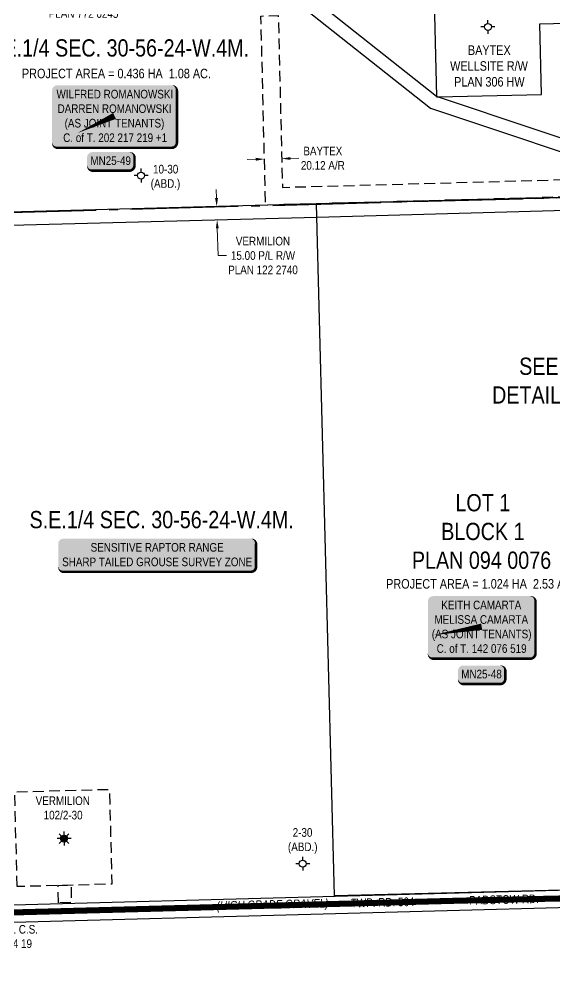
# Model space of a CAD drawing. Extents: x 88833 to 97610, y 5963373 to 5974710.
# Drawn here: x 94822 to 95444, y 5966648 to 5967761 of the extents above; entities that cross this region are included whole.
import ezdxf
from ezdxf.enums import TextEntityAlignment as Align

# ---------------------------------------------------------------- set-up
doc = ezdxf.new("R2010")
doc.units = 0
doc.header["$LTSCALE"] = 5
doc.header["$PDSIZE"] = 5
doc.linetypes.add('foc-ACCESSROAD', pattern=[3.75, 2.5, -1.25])
doc.linetypes.add('foc-QUARTERLINE', pattern=[33, 25, -3, 2, -3])
doc.layers.get('Defpoints').update_dxf_attribs({"color": 9})
for name, color, linetype in [('AS-OWNER', 7, 'Continuous'), ('AS-ROADS', 254, 'Continuous'), ('AS-WILDLIFE-BLOCK', 131, 'Continuous'), ('C-SYMBOL', 7, 'Continuous'), ('DETAIL-T', 7, 'Continuous'), ('F-AR', 190, 'foc-ACCESSROAD'), ('F-RW', 190, 'Continuous'), ('F-WS', 190, 'foc-ACCESSROAD'), ('F-WS-S', 8, 'Continuous'), ('L-AREAREQUIRED', 7, 'Continuous'), ('L-MON', 1, 'Continuous'), ('L-QSEC', 8, 'foc-QUARTERLINE'), ('L-ROAD-T', 7, 'Continuous'), ('L-SEC', 7, 'Continuous'), ('L-TITLEDB', 4, 'Continuous'), ('P-APEX RECON-LINE LIST', 240, 'Continuous')]:
    doc.layers.add(name, color=color, linetype=linetype)
for name, color, linetype, lineweight in [('F-AR-T', 190, 'Continuous', 9), ('F-RW-T', 190, 'Continuous', 9), ('F-WS-T', 190, 'Continuous', 9), ('T-TEXT', 48, 'Continuous', 18)]:
    doc.layers.add(name, color=color, linetype=linetype, lineweight=lineweight)
doc.styles.add('100L', font='ARIALN.TTF', dxfattribs={"height": 10})
doc.styles.add('175L', font='ARIALN.TTF', dxfattribs={"height": 2})
doc.styles.add('80', font='ARIALN.TTF', dxfattribs={"height": 10})
doc.styles.add('80CG', font='ARIALN.TTF', dxfattribs={"height": 10})
doc.styles.add('80L', font='ARIALN.TTF', dxfattribs={"height": 10})
doc.styles.add('80LS', font='ARIALNI.TTF', dxfattribs={"height": 10})
doc.dimstyles.new('Compass 5 000', dxfattribs={"dimscale": 5, "dimtxt": 9, "dimasz": 2, "dimexe": 0.2, "dimexo": 0.0625, "dimgap": 0.5, "dimtad": 0, "dimtih": 1, "dimtoh": 1, "dimzin": 0, "dimdsep": 46, "dimtxsty": '80CG', "dimcen": 0.1, "dimse1": 1, "dimse2": 1, "dimclrd": 256, "dimclrt": 256, "dimaunit": 1, "dimadec": 4, "dimazin": 0, "dimtfac": 0.06, "dimtofl": 0, "dimtmove": 0, "dimatfit": 1, "dimfxl": 0.2, "dimtolj": 1, "dimtzin": 0, "dimlwd": -1, "dimarcsym": 0})

# ---------------------------------------------------------------- blocks, each defined once
blk = doc.blocks.new('*D416')
at = {"layer": 'Defpoints', "color": 0, "transparency": 16777216}
for p in [(94913.7, 5967835), (94913.4, 5967819.7), (94949.3, 5967819.1)]:
    blk.add_point(p, dxfattribs=at)
at = {"layer": 'F-RW-T', "transparency": 16777216}
for p, q in [((94949.7, 5967844.4), (94949.9, 5967854.4)), ((94949.1, 5967809.1), (94948.7, 5967783.7)), ((94948.7, 5967783.7), (94938.7, 5967783.7))]:
    blk.add_line(p, q, dxfattribs=at)
for points in [[(94948.1, 5967844.4), (94951.4, 5967844.4), (94949.6, 5967834.4)], [(94947.5, 5967809.1), (94950.8, 5967809.1), (94949.3, 5967819.1)]]:
    blk.add_solid(points, dxfattribs=at)
at = {"layer": 'F-RW-T', "transparency": 16777216, "insert": (94896.4, 5967783.7), "char_height": 10, "attachment_point": 5, "style": '80CG'}
blk.add_mtext('\\A1;BAYTEX\\P15.24 P/L R/W\\PPLAN 772 0245', dxfattribs=at)
blk = doc.blocks.new('*D417')
at = {"layer": 'Defpoints', "color": 0, "transparency": 16777216}
for p in [(95131.8, 5967789.8), (95258.5, 5967708.7), (95249.2, 5967696.9)]:
    blk.add_point(p, dxfattribs=at)
at = {"layer": 'F-RW-T', "transparency": 16777216}
for p, q in [((95147.3, 5967809.4), (95169.1, 5967836.9)), ((95169.1, 5967836.9), (95179.1, 5967836.9)), ((95125.6, 5967782), (95119.4, 5967774.1))]:
    blk.add_line(p, q, dxfattribs=at)
for points in [[(95146, 5967810.4), (95148.6, 5967808.4), (95141.1, 5967801.6)], [(95124.3, 5967783), (95126.9, 5967780.9), (95131.8, 5967789.8)]]:
    blk.add_solid(points, dxfattribs=at)
at = {"layer": 'F-RW-T', "transparency": 16777216, "insert": (95243, 5967836.9), "char_height": 10, "attachment_point": 5, "style": '80CG'}
blk.add_mtext('\\A1;BAYTEX\\P15.00 WATERLINE R/W\\PPLAN 872 1652', dxfattribs=at)
blk = doc.blocks.new('*D430')
at = {"layer": 'Defpoints', "color": 0, "transparency": 16777216}
for p in [(94999.6, 5967541.6), (95000, 5967526.5), (95051.5, 5967527.9)]:
    blk.add_point(p, dxfattribs=at)
at = {"layer": 'F-RW-T', "transparency": 16777216}
for p, q in [((95050.8, 5967553), (95050.5, 5967563)), ((95051.7, 5967517.9), (95052.6, 5967486.3)), ((95052.6, 5967486.3), (95062.6, 5967486.3))]:
    blk.add_line(p, q, dxfattribs=at)
for points in [[(95052.5, 5967553.1), (95049.1, 5967553), (95051.1, 5967543)], [(95053.4, 5967518), (95050.1, 5967517.9), (95051.5, 5967527.9)]]:
    blk.add_solid(points, dxfattribs=at)
at = {"layer": 'F-RW-T', "transparency": 16777216, "insert": (95104.8, 5967486.3), "char_height": 10, "attachment_point": 5, "style": '80CG'}
blk.add_mtext('\\A1;VERMILION\\P15.00 P/L R/W\\PPLAN 122 2740', dxfattribs=at)
blk = doc.blocks.new('GABD')
for p, q in [((-0.81, 0), (-1.62, 0)), ((0, 0.81), (0, 1.62)), ((1.62, 0), (0.81, 0)), ((0, -0.81), (0, -1.62))]:
    blk.add_line(p, q)
blk.add_circle((0, 0), 0.8)
blk = doc.blocks.new('GAS')
h = blk.add_hatch(color=255)
h.dxf.hatch_style = 1
edge = h.paths.add_edge_path()
edge.add_arc((0, 0), 0.9, 0, 360)
for p, q in [((-0.81, 0), (-1.62, 0)), ((-0.57, 0.57), (-1.14, 1.14)), ((0, 0.81), (0, 1.62)), ((0.57, 0.57), (1.14, 1.14)), ((1.62, 0), (0.81, 0)), ((-0.57, -0.57), (-1.14, -1.14)), ((0, -0.81), (0, -1.62)), ((1.14, -1.14), (0.57, -0.57))]:
    blk.add_line(p, q)
blk.add_circle((0, 0), 0.8)
blk = doc.blocks.new('*D446')
at = {"layer": 'Defpoints', "color": 0, "transparency": 16777216}
for p in [(95106.6, 5967592.7), (95126.6, 5967598.7), (95126.7, 5967593.1)]:
    blk.add_point(p, dxfattribs=at)
at = {"layer": 'F-AR-T', "transparency": 16777216}
for p, q in [((95096.5, 5967598), (95086.5, 5967597.8)), ((95136.6, 5967599), (95146.6, 5967599.2))]:
    blk.add_line(p, q, dxfattribs=at)
for points in [[(95096.4, 5967599.7), (95096.5, 5967596.3), (95106.5, 5967598.2)], [(95136.5, 5967600.6), (95136.6, 5967597.3), (95126.6, 5967598.7)]]:
    blk.add_solid(points, dxfattribs=at)
at = {"layer": 'F-AR-T', "transparency": 16777216, "insert": (95174.3, 5967599.2), "char_height": 10, "attachment_point": 5, "style": '80CG'}
blk.add_mtext('\\A1;BAYTEX\\P20.12 A/R', dxfattribs=at)
blk = doc.blocks.new('*U452')
at = {"true_color": 0xffffa8}
h = blk.add_hatch(color=51, dxfattribs=at)
edge = h.paths.add_edge_path()
edge.add_line((-21.5, -11.5), (21.5, -11.5))
edge.add_arc((21.5, -5.5), 6, 270, 360)
edge.add_line((27.5, -5.5), (27.5, 4))
edge.add_arc((21.5, 4), 6, 0, 90)
edge.add_line((21.5, 10), (-21.5, 10))
edge.add_arc((-21.5, 4), 6, 90, 180)
edge.add_line((-27.5, 4), (-27.5, -5.5))
edge.add_arc((-21.5, -5.5), 6, 180, 270)
at = {"color": 240, "flags": 128}
blk.add_lwpolyline([(-21.5, -11.5, 3, 3, 0), (21.5, -11.5, 3, 3, 0.414214), (27.5, -5.5, 3, 3, 0), (27.5, 4, 3, 0, 0.414214), (21.5, 10, 0, 0, 0), (-21.5, 10, 0, 0, 0.414214), (-27.5, 4, 0, 0, 0), (-27.5, -5.5, 0, 3, 0.414214)], format="xyseb", close=True, dxfattribs=at)
for points in [[(-24.7, -8.4, 0, 10, 0), (0, 0, 5, 5, 0)], [(21, -6.9, 0, 10, 0), (0, 0, 5, 5, 0)]]:
    blk.add_lwpolyline(points, format="xyseb", dxfattribs=at)
at = {"color": 4, "style": '80'}
blk.add_attdef('OTHER_001', (-14.7, -5), '', height=10, dxfattribs=at)
blk = doc.blocks.new('*U469')
h = blk.add_hatch(color=59)
edge = h.paths.add_edge_path()
edge.add_line((-66.5, -37), (66.5, -37))
edge.add_arc((66.5, -31), 6, 270, 360)
edge.add_line((72.5, -31), (72.5, 29.5))
edge.add_arc((66.5, 29.5), 6, 0, 90)
edge.add_line((66.5, 35.5), (-66.5, 35.5))
edge.add_arc((-66.5, 29.5), 6, 90, 180)
edge.add_line((-72.5, 29.5), (-72.5, -31))
edge.add_arc((-66.5, -31), 6, 180, 270)
at = {"color": 1, "flags": 128}
blk.add_lwpolyline([(-66.5, -37, 3, 3, 0), (66.5, -37, 3, 3, 0.414214), (72.5, -31, 3, 3, 0), (72.5, 29.5, 3, 0, 0.414214), (66.5, 35.5, 0, 0, 0), (-66.5, 35.5, 0, 0, 0.414214), (-72.5, 29.5, 0, 0, 0), (-72.5, -31, 0, 3, 0.414214)], format="xyseb", close=True, dxfattribs=at)
blk.add_lwpolyline([(-43.2, -20, 0, 7.5, 0), (0, 0, 0, 0, 0)], format="xyseb", dxfattribs=at)
at = {"color": 1, "style": '80'}
blk.add_attdef('ENTER_TEXT_001', (-36, -5), '', height=10, dxfattribs=at)
blk = doc.blocks.new('*U489')
h = blk.add_hatch(color=59)
edge = h.paths.add_edge_path()
edge.add_line((-56.5, -37), (56.5, -37))
edge.add_arc((56.5, -31), 6, 270, 360)
edge.add_line((62.5, -31), (62.5, 29.5))
edge.add_arc((56.5, 29.5), 6, 0, 90)
edge.add_line((56.5, 35.5), (-56.5, 35.5))
edge.add_arc((-56.5, 29.5), 6, 90, 180)
edge.add_line((-62.5, 29.5), (-62.5, -31))
edge.add_arc((-56.5, -31), 6, 180, 270)
at = {"color": 1, "flags": 128}
blk.add_lwpolyline([(-56.5, -37, 3, 3, 0), (56.5, -37, 3, 3, 0.414214), (62.5, -31, 3, 3, 0), (62.5, 29.5, 3, 0, 0.414214), (56.5, 35.5, 0, 0, 0), (-56.5, 35.5, 0, 0, 0.414214), (-62.5, 29.5, 0, 0, 0), (-62.5, -31, 0, 3, 0.414214)], format="xyseb", close=True, dxfattribs=at)
blk.add_lwpolyline([(-56, -9.7, 0, 7.5, 0), (0, 0, 0, 0, 0)], format="xyseb", dxfattribs=at)
at = {"color": 1, "style": '80'}
blk.add_attdef('ENTER_TEXT_001', (-36, -5), '', height=10, dxfattribs=at)
blk = doc.blocks.new('*U851')
h = blk.add_hatch(color=255)
edge = h.paths.add_edge_path()
edge.add_line((-109, -20), (109, -20))
edge.add_arc((109, -14), 6, 270, 360)
edge.add_line((115, -14), (115, 12.5))
edge.add_arc((109, 12.5), 6, 0, 90)
edge.add_line((109, 18.5), (-109, 18.5))
edge.add_arc((-109, 12.5), 6, 90, 180)
edge.add_line((-115, 12.5), (-115, -14))
edge.add_arc((-109, -14), 6, 180, 270)
at = {"color": 131, "flags": 128}
blk.add_lwpolyline([(-109, -20, 3, 3, 0), (109, -20, 3, 3, 0.414214), (115, -14, 3, 3, 0), (115, 12.5, 3, 0, 0.414214), (109, 18.5, 0, 0, 0), (-109, 18.5, 0, 0, 0.414214), (-115, 12.5, 0, 0, 0), (-115, -14, 0, 3, 0.414214)], format="xyseb", close=True, dxfattribs=at)
at = {"color": 131, "style": '80'}
blk.add_attdef('ENTER_TEXT_001', (-36, -5), '', height=10, dxfattribs=at)

msp = doc.modelspace()

# ---------------------------------------------------------------- linework, layer by layer
at = {"layer": 'AS-ROADS', "const_width": 7, "flags": 128}
msp.add_lwpolyline([(91418.837, 5966651.955), (92511.445, 5966676.672), (93926.394, 5966700.919), (94596.07, 5966718.552), (95333.702, 5966737.982), (96171.533, 5966756.094), (97341.017, 5966780.932)], dxfattribs=at)
at = {"layer": 'F-AR', "flags": 128}
msp.add_lwpolyline([(95572.684, 5967557.463), (95107.759, 5967544.789), (95102.459, 5967764.181), (95122.574, 5967764.667), (95127.386, 5967565.452), (95572.211, 5967577.578)], dxfattribs=at)
msp.add_lwpolyline([(94867.349, 5966735.299), (94866.817, 5966755.502), (94881.812, 5966755.897), (94882.344, 5966735.694)], close=True, dxfattribs=at)
at = {"layer": 'F-RW', "flags": 128}
for points in [[(95306.378, 5967670.776), (95107.952, 5967827.821), (95106.99, 5967828.582), (95103.056, 5967831.699), (95101.05, 5967833.458), (95091.675, 5967821.575), (95299.167, 5967657.372), (95540.346, 5967576.782), (95572.211, 5967577.578), (95571.856, 5967592.648), (95542.549, 5967591.88)], [(95572.983, 5967544.767), (95474.998, 5967542.016), (95463.085, 5967553.986), (95167.107, 5967546.407), (94767.169, 5967535.502), (94571.176, 5967530.177), (94004.008, 5967514.769), (93961.676, 5967513.619), (93961.991, 5967498.599), (94767.495, 5967520.269), (95167.502, 5967531.03), (95457.027, 5967538.819), (95468.918, 5967526.87), (95573.336, 5967529.781)]]:
    msp.add_lwpolyline(points, close=True, dxfattribs=at)
at = {"layer": 'F-RW', "linetype": 'Continuous', "flags": 128}
msp.add_lwpolyline([(95567.478, 5967778.886), (95425.695, 5967775.106), (95424.663, 5967816.005), (95302.713, 5967813.201), (95306.378, 5967670.776), (95306.39, 5967670.292), (95307.73, 5967670.322), (95428.27, 5967673.007), (95426.203, 5967754.961), (95567.952, 5967758.729)], close=True, dxfattribs=at)
at = {"layer": 'F-WS', "flags": 128}
msp.add_lwpolyline([(94819.333, 5966754.251), (94816.436, 5966864.213), (94926.398, 5966867.11), (94929.295, 5966757.148), (94866.817, 5966755.502)], close=True, dxfattribs=at)
at = {"layer": 'L-QSEC', "flags": 128}
msp.add_lwpolyline([(93961.562, 5967513.639), (95572.702, 5967556.687)], dxfattribs=at)
at = {"layer": 'L-SEC', "flags": 128}
for points in [[(95591.633, 5966753.79), (94785.059, 5966731.981)], [(95592.107, 5966733.691), (94785.602, 5966711.884)]]:
    msp.add_lwpolyline(points, dxfattribs=at)
at = {"layer": 'L-TITLEDB', "flags": 128}
msp.add_lwpolyline([(95187.758, 5966743.659), (95167.107, 5967546.407), (95572.702, 5967556.687), (95591.633, 5966753.79)], close=True, dxfattribs=at)

# ---------------------------------------------------------------- block references
at = {"layer": 'AS-OWNER', "color": 5}
ref = msp.add_blockref('*U469', (94932.334, 5967648.307), dxfattribs=at)
ref.add_attrib('ENTER_TEXT_001', 'WILFRED ROMANOWSKI', (94864.984, 5967668.57), dxfattribs={"layer": '0', "color": 1, "height": 10, "style": '80'})
ref.add_attrib('ENTER_TEXT_002', 'DARREN ROMANOWSKI', (94866.229, 5967651.726), dxfattribs={"layer": '0', "color": 1, "height": 10, "style": '80'})
ref.add_attrib('ENTER_TEXT_003', '(AS JOINT TENANTS)', (94874.425, 5967634.882), dxfattribs={"layer": '0', "color": 1, "height": 10, "style": '80'})
ref.add_attrib('ENTER_TEXT_004', 'C. of T. 202 217 219 +1', (94872.767, 5967618.038), dxfattribs={"layer": '0', "color": 1, "height": 10, "style": '80'})
ref = msp.add_blockref('*U489', (95358.772, 5967055.71), dxfattribs=at)
ref.add_attrib('ENTER_TEXT_001', 'KEITH CAMARTA', (95311.879, 5967075.972), dxfattribs={"layer": '0', "color": 1, "height": 10, "style": '80'})
ref.add_attrib('ENTER_TEXT_002', 'MELISSA CAMARTA', (95303.912, 5967059.128), dxfattribs={"layer": '0', "color": 1, "height": 10, "style": '80'})
ref.add_attrib('ENTER_TEXT_003', '(AS JOINT TENANTS)', (95300.862, 5967042.284), dxfattribs={"layer": '0', "color": 1, "height": 10, "style": '80'})
ref.add_attrib('ENTER_TEXT_004', 'C. of T. 142 076 519', (95306.527, 5967025.44), dxfattribs={"layer": '0', "color": 1, "height": 10, "style": '80'})
at = {"layer": 'AS-WILDLIFE-BLOCK'}
ref = msp.add_blockref('*U851', (94981.874, 5967139.405), dxfattribs=dict(at, xscale=0.9992045070000001, yscale=0.9992045070000001, zscale=0.9992045070000001))
ref.add_attrib('ENTER_TEXT_001', 'SENSITIVE RAPTOR RANGE', (94904.65, 5967142.821), dxfattribs={"layer": '0', "color": 131, "height": 9.99205, "style": '80'})
ref.add_attrib('ENTER_TEXT_002', 'SHARP TAILED GROUSE SURVEY ZONE', (94871.58, 5967125.99), dxfattribs={"layer": '0', "color": 131, "height": 9.99205, "style": '80'})
at = {"layer": 'F-WS-S', "xscale": 5, "yscale": 5, "zscale": 5}
for name, p in [('GABD', (95366.071, 5967751.469)), ('GABD', (94963.203, 5967579.041)), ('GAS', (94873.786, 5966809.937)), ('GABD', (95150.965, 5966780.875))]:
    msp.add_blockref(name, p, dxfattribs=at)
at = {"layer": 'P-APEX RECON-LINE LIST'}
ref = msp.add_blockref('*U452', (94928.045, 5967596.299), dxfattribs=at)
ref.add_attrib('OTHER_001', 'MN25-49', (94904.324, 5967591.363), dxfattribs={"layer": '0', "color": 4, "height": 10, "style": '80'})
ref = msp.add_blockref('*U452', (95358.772, 5967000.757), dxfattribs=at)
ref.add_attrib('OTHER_001', 'MN25-48', (95335.051, 5966995.821), dxfattribs={"layer": '0', "color": 4, "height": 10, "style": '80'})

# ---------------------------------------------------------------- texts
at = {"layer": 'C-SYMBOL', "color": 3, "style": '175L'}
for s, p in [('N.E.1/4 SEC. 30-56-24-W.4M.', (94934.594, 5967711.187)), ('S.E.1/4 SEC. 30-56-24-W.4M.', (94987.125, 5967164.027))]:
    msp.add_text(s, height=20, dxfattribs=at).set_placement(p, align=Align.BOTTOM_CENTER)
at = {"layer": 'C-SYMBOL', "color": 3, "insert": (95272.667, 5967209.618), "char_height": 20, "attachment_point": 1, "style": '175L'}
msp.add_mtext_dynamic_manual_height_columns('\\pi55.624;LOT 1\\P\\pi39.103;BLOCK 1\\P\\pi5.0651;PLAN 094 0076', width=169.05243, gutter_width=55, heights=[0], dxfattribs=at)
at = {"layer": 'DETAIL-T', "color": 3, "insert": (95368.089, 5967367.922), "char_height": 20, "attachment_point": 1, "style": '175L'}
msp.add_mtext_dynamic_manual_height_columns("\\pi34.229;SEE \\P\\pi2.7621;DETAIL 'T'", width=112.03167, gutter_width=55, heights=[0], dxfattribs=at)
at = {"layer": 'F-RW-T', "insert": (95320.346, 5967730.074), "char_height": 11, "attachment_point": 1, "style": '100L'}
msp.add_mtext_dynamic_manual_height_columns('\\pi22.451;BAYTEX\\P\\pi1.7907;WELLSITE R/W\\P\\pi6.3828;PLAN 306 HW', width=93.61489, gutter_width=55, heights=[0], dxfattribs=at)
at = {"layer": 'F-WS-T', "char_height": 10, "attachment_point": 1, "style": '100L'}
for s, insert in [('\\pi4.818;10-30\\P\\pi2.0826;(ABD.)', (94972.302, 5967591.554)), ('\\pi-12.433;VERMILION\\P\\pi-3.1459;102/2-30', (94853.205, 5966858.901)), ('\\pi7.5499;2-30\\P\\pi2.0826;(ABD.)', (95131.708, 5966822.101))]:
    msp.add_mtext_dynamic_manual_height_columns(s, width=37.13933, gutter_width=55, heights=[0], dxfattribs=dict(at, insert=insert))
at = {"layer": 'L-AREAREQUIRED', "color": 5, "style": '100L'}
for s, p in [('PROJECT AREA = 0.436 HA  1.08 AC.', (94934.594, 5967688.687)), ('PROJECT AREA = 1.024 HA  2.53 AC.', (95357.586, 5967096.723))]:
    msp.add_text(s, height=11, dxfattribs=at).set_placement(p, align=Align.BOTTOM_CENTER)
at = {"layer": 'L-ROAD-T', "char_height": 10, "attachment_point": 2, "rotation": 1.427449, "style": '80L'}
for s, insert, width in [('TWP. RD. 564', (95243.672, 5966740.972), 74.18777), ('PADSTOW RD.', (95384.663, 5966744.276), 79.93629)]:
    msp.add_mtext(s, dxfattribs=dict(at, insert=insert, width=width))
at = {"layer": 'T-TEXT', "insert": (95115.762, 5966738.618), "char_height": 10, "width": 135.64186, "attachment_point": 2, "rotation": 1.328134, "style": '80LS'}
msp.add_mtext('(HIGH GRADE GRAVEL)', dxfattribs=at)

# ---------------------------------------------------------------- dimensions: what is measured, and where the dimension line sits
at = {"layer": 'F-AR-T'}
dim = msp.add_aligned_dim(p1=(95106.603, 5967592.654), p2=(95126.717, 5967593.14), distance=5.583, text='BAYTEX\\P20.12 A/R', dimstyle='Compass 5 000', dxfattribs=at)
dim.commit()
dim.dimension.update_dxf_attribs({"geometry": '*D446', "text_midpoint": (95174.312, 5967599.204)})
at = {"layer": 'F-RW-T'}
for base, p1, p2, angle, text, picture, middle in [((95131.823, 5967789.798), (95258.48, 5967708.685), (95249.178, 5967696.93), 231.643915, 'BAYTEX\\P15.00 WATERLINE R/W\\PPLAN 872 1652', '*D417', (95242.976, 5967836.876)), ((94949.292, 5967819.093), (94913.676, 5967835.018), (94913.411, 5967819.713), 269.008896, 'BAYTEX\\P15.24 P/L R/W\\PPLAN 772 0245', '*D416', (94896.415, 5967783.688)), ((95051.46, 5967527.908), (94999.575, 5967541.642), (94999.982, 5967526.523), 271.541023, 'VERMILION\\P15.00 P/L R/W\\PPLAN 122 2740', '*D430', (95104.799, 5967486.326))]:
    dim = msp.add_linear_dim(base=base, p1=p1, p2=p2, angle=angle, text=text, dimstyle='Compass 5 000', dxfattribs=at)
    dim.commit()
    dim.dimension.update_dxf_attribs({"geometry": picture, "text_midpoint": middle, "dimtype": 161})

# ---------------------------------------------------------------- next in the draw order: texts
at = {"layer": 'L-MON', "insert": (94793.229, 5966709.724), "char_height": 10, "attachment_point": 1, "style": '100L', "bg_fill": 3, "box_fill_scale": 1.1, "bg_fill_color": 256, "bg_fill_transparency": 0}
msp.add_mtext_dynamic_manual_height_columns('FD.I. C.S.\\PN.1/4 19', width=49.40423, gutter_width=50, heights=[0], dxfattribs=at)

doc.saveas('drawing.dxf')
